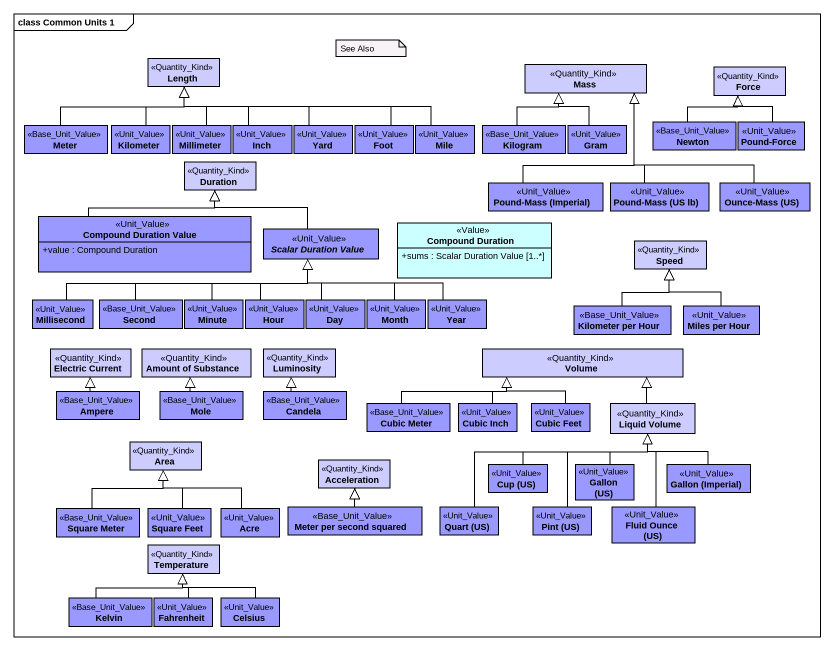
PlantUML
@startuml
mainframe class Common Units 1
hide circle
hide empty members
skinparam classAttributeIconSize 0
class Length <<Quantity_Kind>> #CCCCFF
class Mass <<Quantity_Kind>> #CCCCFF
class Force <<Quantity_Kind>> #CCCCFF
class Meter <<Base_Unit_Value>> #9999FF
class Kilometer <<Unit_Value>> #9999FF
class Millimeter <<Unit_Value>> #9999FF
class Inch <<Unit_Value>> #9999FF
class Yard <<Unit_Value>> #9999FF
class Foot <<Unit_Value>> #9999FF
class Mile <<Unit_Value>> #9999FF
class Kilogram <<Base_Unit_Value>> #9999FF
class Gram <<Unit_Value>> #9999FF
class Newton <<Base_Unit_Value>> #9999FF
class "Pound-Force" as Pound_Force <<Unit_Value>> #9999FF
class Duration <<Quantity_Kind>> #CCCCFF
class "Pound-Mass (Imperial)" as Pound_Mass_Imperial <<Unit_Value>> #9999FF
class "Pound-Mass (US lb)" as Pound_Mass_US_lb <<Unit_Value>> #9999FF
class "Ounce-Mass (US)" as Ounce_Mass_US <<Unit_Value>> #9999FF
class "Compound Duration Value" as Compound_Duration_Value <<Unit_Value>> #9999FF {
  +value : Compound Duration
}
abstract class "Scalar Duration Value" as Scalar_Duration_Value <<Unit_Value>> #9999FF
class "Compound Duration" as Compound_Duration <<Value>> #CCFFFF {
  +sums : Scalar Duration Value [1..*]
}
class Speed <<Quantity_Kind>> #CCCCFF
class Millisecond <<Unit_Value>> #9999FF
class Second <<Base_Unit_Value>> #9999FF
class Minute <<Unit_Value>> #9999FF
class Hour <<Unit_Value>> #9999FF
class Day <<Unit_Value>> #9999FF
class Month <<Unit_Value>> #9999FF
class Year <<Unit_Value>> #9999FF
class "Kilometer per Hour" as Kilometer_per_Hour <<Base_Unit_Value>> #9999FF
class "Miles per Hour" as Miles_per_Hour <<Unit_Value>> #9999FF
class "Electric Current" as Electric_Current <<Quantity_Kind>> #CCCCFF
class "Amount of Substance" as Amount_of_Substance <<Quantity_Kind>> #CCCCFF
class Luminosity <<Quantity_Kind>> #CCCCFF
class Volume <<Quantity_Kind>> #CCCCFF
class Ampere <<Base_Unit_Value>> #9999FF
class Mole <<Base_Unit_Value>> #9999FF
class Candela <<Base_Unit_Value>> #9999FF
class "Cubic Meter" as Cubic_Meter <<Base_Unit_Value>> #9999FF
class "Cubic Inch" as Cubic_Inch <<Unit_Value>> #9999FF
class "Cubic Feet" as Cubic_Feet <<Unit_Value>> #9999FF
class "Liquid Volume" as Liquid_Volume <<Quantity_Kind>> #CCCCFF
class Area <<Quantity_Kind>> #CCCCFF
class Acceleration <<Quantity_Kind>> #CCCCFF
class "Cup (US)" as Cup_US <<Unit_Value>> #9999FF
class "Gallon (US)" as Gallon_US <<Unit_Value>> #9999FF
class "Gallon (Imperial)" as Gallon_Imperial <<Unit_Value>> #9999FF
class "Square Meter" as Square_Meter <<Base_Unit_Value>> #9999FF
class "Square Feet" as Square_Feet <<Unit_Value>> #9999FF
class Acre <<Unit_Value>> #9999FF
class "Meter per second squared" as Meter_per_second_squared <<Base_Unit_Value>> #9999FF
class "Quart (US)" as Quart_US <<Unit_Value>> #9999FF
class "Pint (US)" as Pint_US <<Unit_Value>> #9999FF
class "Fluid Ounce (US)" as Fluid_Ounce_US <<Unit_Value>> #9999FF
class Temperature <<Quantity_Kind>> #CCCCFF
class Kelvin <<Base_Unit_Value>> #9999FF
class Fahrenheit <<Unit_Value>> #9999FF
class Celsius <<Unit_Value>> #9999FF
Meter -right-|> Length
Kilometer -up-|> Length
Millimeter -up-|> Length
Inch -up-|> Length
Yard -left-|> Length
Foot -left-|> Length
Mile -left-|> Length
Kilogram -up-|> Mass
Gram -up-|> Mass
Newton -up-|> Force
Pound_Force -up-|> Force
Pound_Mass_Imperial -up-|> Mass
Pound_Mass_US_lb -up-|> Mass
Ounce_Mass_US -up-|> Mass
Compound_Duration_Value -up-|> Duration
Scalar_Duration_Value -up-|> Duration
Millisecond -right-|> Scalar_Duration_Value
Second -right-|> Scalar_Duration_Value
Minute -up-|> Scalar_Duration_Value
Hour -up-|> Scalar_Duration_Value
Day -up-|> Scalar_Duration_Value
Month -up-|> Scalar_Duration_Value
Year -left-|> Scalar_Duration_Value
Kilometer_per_Hour -up-|> Speed
Miles_per_Hour -up-|> Speed
Ampere -up-|> Electric_Current
Mole -up-|> Amount_of_Substance
Candela -up-|> Luminosity
Cubic_Meter -right-|> Volume
Cubic_Inch -right-|> Volume
Cubic_Feet -up-|> Volume
Liquid_Volume -up-|> Volume
Cup_US -right-|> Liquid_Volume
Gallon_US -up-|> Liquid_Volume
Gallon_Imperial -up-|> Liquid_Volume
Square_Meter -up-|> Area
Square_Feet -up-|> Area
Acre -up-|> Area
Meter_per_second_squared -up-|> Acceleration
Quart_US -right-|> Liquid_Volume
Pint_US -up-|> Liquid_Volume
Fluid_Ounce_US -up-|> Liquid_Volume
Kelvin -up-|> Temperature
Fahrenheit -up-|> Temperature
Celsius -up-|> Temperature
note as N1
  See Also
end note
@enduml
